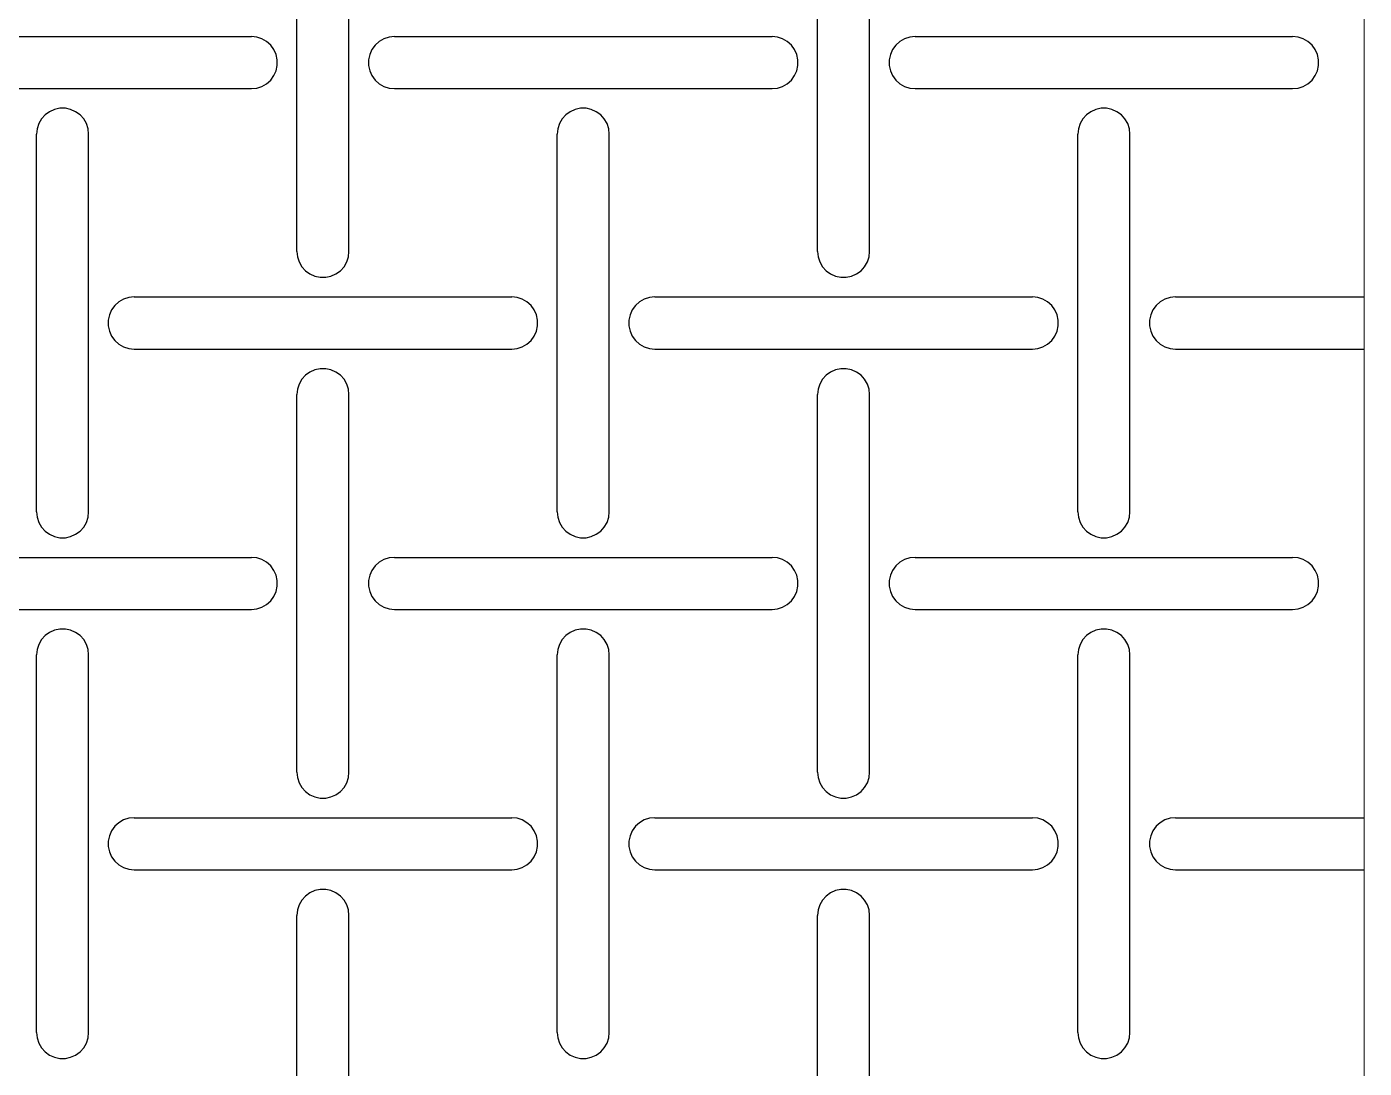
# Model space of a CAD drawing. Header units: metres. Extents: x 0 to 100, y -20 to 320.
# Drawn here: x 48.6 to 100, y 141.4 to 181.4 of the extents above; entities that cross this region are included whole.
import ezdxf

# ---------------------------------------------------------------- set-up
doc = ezdxf.new("R2010")
doc.units = ezdxf.units.M

msp = doc.modelspace()

# ---------------------------------------------------------------- linework, layer by layer
at = {"lineweight": 0}
msp.add_line((100, -20), (100, 320), dxfattribs=at)
for p, q in [((59, 172.75), (59, 187.25)), ((61, 172.75), (61, 187.25)), ((79, 172.75), (79, 187.25)), ((81, 172.75), (81, 187.25)), ((42.75, 181), (57.25, 181)), ((57.458, 180.978), (57.25, 181)), ((57.657, 180.914), (57.458, 180.978)), ((57.838, 180.809), (57.657, 180.914)), ((62.343, 180.914), (62.162, 180.809)), ((62.542, 180.978), (62.343, 180.914)), ((62.75, 181), (62.542, 180.978)), ((62.75, 181), (77.25, 181)), ((77.458, 180.978), (77.25, 181)), ((77.657, 180.914), (77.458, 180.978)), ((77.838, 180.809), (77.657, 180.914)), ((82.343, 180.914), (82.162, 180.809)), ((82.542, 180.978), (82.343, 180.914)), ((82.75, 181), (82.542, 180.978)), ((82.75, 181), (97.25, 181)), ((97.458, 180.978), (97.25, 181)), ((97.657, 180.914), (97.458, 180.978)), ((97.838, 180.809), (97.657, 180.914)), ((57.993, 180.669), (57.838, 180.809)), ((58.116, 180.5), (57.993, 180.669)), ((58.201, 180.309), (58.116, 180.5)), ((61.884, 180.5), (61.799, 180.309)), ((62.007, 180.669), (61.884, 180.5)), ((62.162, 180.809), (62.007, 180.669)), ((77.993, 180.669), (77.838, 180.809)), ((78.116, 180.5), (77.993, 180.669)), ((78.201, 180.309), (78.116, 180.5)), ((81.884, 180.5), (81.799, 180.309)), ((82.007, 180.669), (81.884, 180.5)), ((82.162, 180.809), (82.007, 180.669)), ((97.993, 180.669), (97.838, 180.809)), ((98.116, 180.5), (97.993, 180.669)), ((98.201, 180.309), (98.116, 180.5)), ((58.245, 180.105), (58.201, 180.309)), ((58.201, 179.691), (58.245, 179.895)), ((58.245, 179.895), (58.245, 180.105)), ((61.799, 180.309), (61.755, 180.105)), ((61.755, 180.105), (61.755, 179.895)), ((61.755, 179.895), (61.799, 179.691)), ((78.245, 180.105), (78.201, 180.309)), ((78.201, 179.691), (78.245, 179.895)), ((78.245, 179.895), (78.245, 180.105)), ((81.799, 180.309), (81.755, 180.105)), ((81.755, 180.105), (81.755, 179.895)), ((81.755, 179.895), (81.799, 179.691)), ((98.245, 180.105), (98.201, 180.309)), ((98.201, 179.691), (98.245, 179.895)), ((98.245, 179.895), (98.245, 180.105)), ((57.838, 179.191), (57.993, 179.331)), ((57.993, 179.331), (58.116, 179.5)), ((58.116, 179.5), (58.201, 179.691)), ((61.799, 179.691), (61.884, 179.5)), ((61.884, 179.5), (62.007, 179.331)), ((62.007, 179.331), (62.162, 179.191)), ((77.838, 179.191), (77.993, 179.331)), ((77.993, 179.331), (78.116, 179.5)), ((78.116, 179.5), (78.201, 179.691)), ((81.799, 179.691), (81.884, 179.5)), ((81.884, 179.5), (82.007, 179.331)), ((82.007, 179.331), (82.162, 179.191)), ((97.838, 179.191), (97.993, 179.331)), ((97.993, 179.331), (98.116, 179.5)), ((98.116, 179.5), (98.201, 179.691)), ((42.75, 179), (57.25, 179)), ((57.25, 179), (57.458, 179.022)), ((57.458, 179.022), (57.657, 179.086)), ((57.657, 179.086), (57.838, 179.191)), ((62.162, 179.191), (62.343, 179.086)), ((62.343, 179.086), (62.542, 179.022)), ((62.542, 179.022), (62.75, 179)), ((62.75, 179), (77.25, 179)), ((77.25, 179), (77.458, 179.022)), ((77.458, 179.022), (77.657, 179.086)), ((77.657, 179.086), (77.838, 179.191)), ((82.162, 179.191), (82.343, 179.086)), ((82.343, 179.086), (82.542, 179.022)), ((82.542, 179.022), (82.75, 179)), ((82.75, 179), (97.25, 179)), ((97.25, 179), (97.458, 179.022)), ((97.458, 179.022), (97.657, 179.086)), ((97.657, 179.086), (97.838, 179.191)), ((49.191, 177.838), (49.086, 177.657)), ((49.331, 177.993), (49.191, 177.838)), ((49.5, 178.116), (49.331, 177.993)), ((49.691, 178.201), (49.5, 178.116)), ((49.895, 178.245), (49.691, 178.201)), ((50.105, 178.245), (49.895, 178.245)), ((50.309, 178.201), (50.105, 178.245)), ((50.5, 178.116), (50.309, 178.201)), ((50.669, 177.993), (50.5, 178.116)), ((50.809, 177.838), (50.669, 177.993)), ((50.914, 177.657), (50.809, 177.838)), ((69.191, 177.838), (69.086, 177.657)), ((69.331, 177.993), (69.191, 177.838)), ((69.5, 178.116), (69.331, 177.993)), ((69.691, 178.201), (69.5, 178.116)), ((69.895, 178.245), (69.691, 178.201)), ((70.105, 178.245), (69.895, 178.245)), ((70.309, 178.201), (70.105, 178.245)), ((70.5, 178.116), (70.309, 178.201)), ((70.669, 177.993), (70.5, 178.116)), ((70.809, 177.838), (70.669, 177.993)), ((70.914, 177.657), (70.809, 177.838)), ((89.191, 177.838), (89.086, 177.657)), ((89.331, 177.993), (89.191, 177.838)), ((89.5, 178.116), (89.331, 177.993)), ((89.691, 178.201), (89.5, 178.116)), ((89.895, 178.245), (89.691, 178.201)), ((90.105, 178.245), (89.895, 178.245)), ((90.309, 178.201), (90.105, 178.245)), ((90.5, 178.116), (90.309, 178.201)), ((90.669, 177.993), (90.5, 178.116)), ((90.809, 177.838), (90.669, 177.993)), ((90.914, 177.657), (90.809, 177.838)), ((49.022, 177.458), (49, 177.25)), ((49.086, 177.657), (49.022, 177.458)), ((50.978, 177.458), (50.914, 177.657)), ((51, 177.25), (50.978, 177.458)), ((69.022, 177.458), (69, 177.25)), ((69.086, 177.657), (69.022, 177.458)), ((70.978, 177.458), (70.914, 177.657)), ((71, 177.25), (70.978, 177.458)), ((89.022, 177.458), (89, 177.25)), ((89.086, 177.657), (89.022, 177.458)), ((90.978, 177.458), (90.914, 177.657)), ((91, 177.25), (90.978, 177.458)), ((49, 162.75), (49, 177.25)), ((51, 162.75), (51, 177.25)), ((69, 162.75), (69, 177.25)), ((71, 162.75), (71, 177.25)), ((89, 162.75), (89, 177.25)), ((91, 162.75), (91, 177.25)), ((59, 172.75), (59.022, 172.542)), ((60.978, 172.542), (61, 172.75)), ((79, 172.75), (79.022, 172.542)), ((80.978, 172.542), (81, 172.75)), ((59.022, 172.542), (59.086, 172.343)), ((59.086, 172.343), (59.191, 172.162)), ((59.191, 172.162), (59.331, 172.007)), ((60.669, 172.007), (60.809, 172.162)), ((60.809, 172.162), (60.914, 172.343)), ((60.914, 172.343), (60.978, 172.542)), ((79.022, 172.542), (79.086, 172.343)), ((79.086, 172.343), (79.191, 172.162)), ((79.191, 172.162), (79.331, 172.007)), ((80.669, 172.007), (80.809, 172.162)), ((80.809, 172.162), (80.914, 172.343)), ((80.914, 172.343), (80.978, 172.542)), ((59.331, 172.007), (59.5, 171.884)), ((59.5, 171.884), (59.691, 171.799)), ((59.691, 171.799), (59.895, 171.755)), ((59.895, 171.755), (60.105, 171.755)), ((60.105, 171.755), (60.309, 171.799)), ((60.309, 171.799), (60.5, 171.884)), ((60.5, 171.884), (60.669, 172.007)), ((79.331, 172.007), (79.5, 171.884)), ((79.5, 171.884), (79.691, 171.799)), ((79.691, 171.799), (79.895, 171.755)), ((79.895, 171.755), (80.105, 171.755)), ((80.105, 171.755), (80.309, 171.799)), ((80.309, 171.799), (80.5, 171.884)), ((80.5, 171.884), (80.669, 172.007)), ((52.007, 170.669), (51.884, 170.5)), ((52.162, 170.809), (52.007, 170.669)), ((52.343, 170.914), (52.162, 170.809)), ((52.542, 170.978), (52.343, 170.914)), ((52.75, 171), (52.542, 170.978)), ((52.75, 171), (67.25, 171)), ((67.458, 170.978), (67.25, 171)), ((67.657, 170.914), (67.458, 170.978)), ((67.838, 170.809), (67.657, 170.914)), ((67.993, 170.669), (67.838, 170.809)), ((68.116, 170.5), (67.993, 170.669)), ((72.007, 170.669), (71.884, 170.5)), ((72.162, 170.809), (72.007, 170.669)), ((72.343, 170.914), (72.162, 170.809)), ((72.542, 170.978), (72.343, 170.914)), ((72.75, 171), (72.542, 170.978)), ((72.75, 171), (87.25, 171)), ((87.458, 170.978), (87.25, 171)), ((87.657, 170.914), (87.458, 170.978)), ((87.838, 170.809), (87.657, 170.914)), ((87.993, 170.669), (87.838, 170.809)), ((88.116, 170.5), (87.993, 170.669)), ((92.007, 170.669), (91.884, 170.5)), ((92.162, 170.809), (92.007, 170.669)), ((92.343, 170.914), (92.162, 170.809)), ((92.542, 170.978), (92.343, 170.914)), ((92.75, 171), (92.542, 170.978)), ((92.75, 171), (100, 171)), ((51.799, 170.309), (51.755, 170.105)), ((51.755, 170.105), (51.755, 169.895)), ((51.884, 170.5), (51.799, 170.309)), ((68.201, 170.309), (68.116, 170.5)), ((68.245, 170.105), (68.201, 170.309)), ((68.245, 169.895), (68.245, 170.105)), ((71.799, 170.309), (71.755, 170.105)), ((71.755, 170.105), (71.755, 169.895)), ((71.884, 170.5), (71.799, 170.309)), ((88.201, 170.309), (88.116, 170.5)), ((88.245, 170.105), (88.201, 170.309)), ((88.245, 169.895), (88.245, 170.105)), ((91.799, 170.309), (91.755, 170.105)), ((91.755, 170.105), (91.755, 169.895)), ((91.884, 170.5), (91.799, 170.309)), ((51.755, 169.895), (51.799, 169.691)), ((51.799, 169.691), (51.884, 169.5)), ((68.116, 169.5), (68.201, 169.691)), ((68.201, 169.691), (68.245, 169.895)), ((71.755, 169.895), (71.799, 169.691)), ((71.799, 169.691), (71.884, 169.5)), ((88.116, 169.5), (88.201, 169.691)), ((88.201, 169.691), (88.245, 169.895)), ((91.755, 169.895), (91.799, 169.691)), ((91.799, 169.691), (91.884, 169.5)), ((51.884, 169.5), (52.007, 169.331)), ((52.007, 169.331), (52.162, 169.191)), ((52.162, 169.191), (52.343, 169.086)), ((52.343, 169.086), (52.542, 169.022)), ((67.458, 169.022), (67.657, 169.086)), ((67.657, 169.086), (67.838, 169.191)), ((67.838, 169.191), (67.993, 169.331)), ((67.993, 169.331), (68.116, 169.5)), ((71.884, 169.5), (72.007, 169.331)), ((72.007, 169.331), (72.162, 169.191)), ((72.162, 169.191), (72.343, 169.086)), ((72.343, 169.086), (72.542, 169.022)), ((87.458, 169.022), (87.657, 169.086)), ((87.657, 169.086), (87.838, 169.191)), ((87.838, 169.191), (87.993, 169.331)), ((87.993, 169.331), (88.116, 169.5)), ((91.884, 169.5), (92.007, 169.331)), ((92.007, 169.331), (92.162, 169.191)), ((92.162, 169.191), (92.343, 169.086)), ((92.343, 169.086), (92.542, 169.022)), ((52.542, 169.022), (52.75, 169)), ((52.75, 169), (67.25, 169)), ((67.25, 169), (67.458, 169.022)), ((72.542, 169.022), (72.75, 169)), ((72.75, 169), (87.25, 169)), ((87.25, 169), (87.458, 169.022)), ((92.542, 169.022), (92.75, 169)), ((92.75, 169), (100, 169)), ((59.5, 168.116), (59.331, 167.993)), ((59.691, 168.201), (59.5, 168.116)), ((59.895, 168.245), (59.691, 168.201)), ((60.105, 168.245), (59.895, 168.245)), ((60.309, 168.201), (60.105, 168.245)), ((60.5, 168.116), (60.309, 168.201)), ((60.669, 167.993), (60.5, 168.116)), ((79.5, 168.116), (79.331, 167.993)), ((79.691, 168.201), (79.5, 168.116)), ((79.895, 168.245), (79.691, 168.201)), ((80.105, 168.245), (79.895, 168.245)), ((80.309, 168.201), (80.105, 168.245)), ((80.5, 168.116), (80.309, 168.201)), ((80.669, 167.993), (80.5, 168.116)), ((59.086, 167.657), (59.022, 167.458)), ((59.191, 167.838), (59.086, 167.657)), ((59.331, 167.993), (59.191, 167.838)), ((60.809, 167.838), (60.669, 167.993)), ((60.914, 167.657), (60.809, 167.838)), ((60.978, 167.458), (60.914, 167.657)), ((79.086, 167.657), (79.022, 167.458)), ((79.191, 167.838), (79.086, 167.657)), ((79.331, 167.993), (79.191, 167.838)), ((80.809, 167.838), (80.669, 167.993)), ((80.914, 167.657), (80.809, 167.838)), ((80.978, 167.458), (80.914, 167.657)), ((59.022, 167.458), (59, 167.25)), ((59, 152.75), (59, 167.25)), ((61, 167.25), (60.978, 167.458)), ((61, 152.75), (61, 167.25)), ((79.022, 167.458), (79, 167.25)), ((79, 152.75), (79, 167.25)), ((81, 167.25), (80.978, 167.458)), ((81, 152.75), (81, 167.25)), ((49, 162.75), (49.022, 162.542)), ((49.022, 162.542), (49.086, 162.343)), ((50.914, 162.343), (50.978, 162.542)), ((50.978, 162.542), (51, 162.75)), ((69, 162.75), (69.022, 162.542)), ((69.022, 162.542), (69.086, 162.343)), ((70.914, 162.343), (70.978, 162.542)), ((70.978, 162.542), (71, 162.75)), ((89, 162.75), (89.022, 162.542)), ((89.022, 162.542), (89.086, 162.343)), ((90.914, 162.343), (90.978, 162.542)), ((90.978, 162.542), (91, 162.75)), ((49.086, 162.343), (49.191, 162.162)), ((49.191, 162.162), (49.331, 162.007)), ((49.331, 162.007), (49.5, 161.884)), ((49.5, 161.884), (49.691, 161.799)), ((50.309, 161.799), (50.5, 161.884)), ((50.5, 161.884), (50.669, 162.007)), ((50.669, 162.007), (50.809, 162.162)), ((50.809, 162.162), (50.914, 162.343)), ((69.086, 162.343), (69.191, 162.162)), ((69.191, 162.162), (69.331, 162.007)), ((69.331, 162.007), (69.5, 161.884)), ((69.5, 161.884), (69.691, 161.799)), ((70.309, 161.799), (70.5, 161.884)), ((70.5, 161.884), (70.669, 162.007)), ((70.669, 162.007), (70.809, 162.162)), ((70.809, 162.162), (70.914, 162.343)), ((89.086, 162.343), (89.191, 162.162)), ((89.191, 162.162), (89.331, 162.007)), ((89.331, 162.007), (89.5, 161.884)), ((89.5, 161.884), (89.691, 161.799)), ((90.309, 161.799), (90.5, 161.884)), ((90.5, 161.884), (90.669, 162.007)), ((90.669, 162.007), (90.809, 162.162)), ((90.809, 162.162), (90.914, 162.343)), ((49.691, 161.799), (49.895, 161.755)), ((49.895, 161.755), (50.105, 161.755)), ((50.105, 161.755), (50.309, 161.799)), ((69.691, 161.799), (69.895, 161.755)), ((69.895, 161.755), (70.105, 161.755)), ((70.105, 161.755), (70.309, 161.799)), ((89.691, 161.799), (89.895, 161.755)), ((89.895, 161.755), (90.105, 161.755)), ((90.105, 161.755), (90.309, 161.799)), ((42.75, 161), (57.25, 161)), ((57.458, 160.978), (57.25, 161)), ((57.657, 160.914), (57.458, 160.978)), ((57.838, 160.809), (57.657, 160.914)), ((62.343, 160.914), (62.162, 160.809)), ((62.542, 160.978), (62.343, 160.914)), ((62.75, 161), (62.542, 160.978)), ((62.75, 161), (77.25, 161)), ((77.458, 160.978), (77.25, 161)), ((77.657, 160.914), (77.458, 160.978)), ((77.838, 160.809), (77.657, 160.914)), ((82.343, 160.914), (82.162, 160.809)), ((82.542, 160.978), (82.343, 160.914)), ((82.75, 161), (82.542, 160.978)), ((82.75, 161), (97.25, 161)), ((97.458, 160.978), (97.25, 161)), ((97.657, 160.914), (97.458, 160.978)), ((97.838, 160.809), (97.657, 160.914)), ((57.993, 160.669), (57.838, 160.809)), ((58.116, 160.5), (57.993, 160.669)), ((58.201, 160.309), (58.116, 160.5)), ((58.245, 160.105), (58.201, 160.309)), ((61.799, 160.309), (61.755, 160.105)), ((61.884, 160.5), (61.799, 160.309)), ((62.007, 160.669), (61.884, 160.5)), ((62.162, 160.809), (62.007, 160.669)), ((77.993, 160.669), (77.838, 160.809)), ((78.116, 160.5), (77.993, 160.669)), ((78.201, 160.309), (78.116, 160.5)), ((78.245, 160.105), (78.201, 160.309)), ((81.799, 160.309), (81.755, 160.105)), ((81.884, 160.5), (81.799, 160.309)), ((82.007, 160.669), (81.884, 160.5)), ((82.162, 160.809), (82.007, 160.669)), ((97.993, 160.669), (97.838, 160.809)), ((98.116, 160.5), (97.993, 160.669)), ((98.201, 160.309), (98.116, 160.5)), ((98.245, 160.105), (98.201, 160.309)), ((58.201, 159.691), (58.245, 159.895)), ((58.245, 159.895), (58.245, 160.105)), ((61.755, 160.105), (61.755, 159.895)), ((61.755, 159.895), (61.799, 159.691)), ((78.201, 159.691), (78.245, 159.895)), ((78.245, 159.895), (78.245, 160.105)), ((81.755, 160.105), (81.755, 159.895)), ((81.755, 159.895), (81.799, 159.691)), ((98.201, 159.691), (98.245, 159.895)), ((98.245, 159.895), (98.245, 160.105)), ((57.838, 159.191), (57.993, 159.331)), ((57.993, 159.331), (58.116, 159.5)), ((58.116, 159.5), (58.201, 159.691)), ((61.799, 159.691), (61.884, 159.5)), ((61.884, 159.5), (62.007, 159.331)), ((62.007, 159.331), (62.162, 159.191)), ((77.838, 159.191), (77.993, 159.331)), ((77.993, 159.331), (78.116, 159.5)), ((78.116, 159.5), (78.201, 159.691)), ((81.799, 159.691), (81.884, 159.5)), ((81.884, 159.5), (82.007, 159.331)), ((82.007, 159.331), (82.162, 159.191)), ((97.838, 159.191), (97.993, 159.331)), ((97.993, 159.331), (98.116, 159.5)), ((98.116, 159.5), (98.201, 159.691)), ((42.75, 159), (57.25, 159)), ((57.25, 159), (57.458, 159.022)), ((57.458, 159.022), (57.657, 159.086)), ((57.657, 159.086), (57.838, 159.191)), ((62.162, 159.191), (62.343, 159.086)), ((62.343, 159.086), (62.542, 159.022)), ((62.542, 159.022), (62.75, 159)), ((62.75, 159), (77.25, 159)), ((77.25, 159), (77.458, 159.022)), ((77.458, 159.022), (77.657, 159.086)), ((77.657, 159.086), (77.838, 159.191)), ((82.162, 159.191), (82.343, 159.086)), ((82.343, 159.086), (82.542, 159.022)), ((82.542, 159.022), (82.75, 159)), ((82.75, 159), (97.25, 159)), ((97.25, 159), (97.458, 159.022)), ((97.458, 159.022), (97.657, 159.086)), ((97.657, 159.086), (97.838, 159.191)), ((49.895, 158.245), (49.691, 158.201)), ((50.105, 158.245), (49.895, 158.245)), ((50.309, 158.201), (50.105, 158.245)), ((69.895, 158.245), (69.691, 158.201)), ((70.105, 158.245), (69.895, 158.245)), ((70.309, 158.201), (70.105, 158.245)), ((89.895, 158.245), (89.691, 158.201)), ((90.105, 158.245), (89.895, 158.245)), ((90.309, 158.201), (90.105, 158.245)), ((49.191, 157.838), (49.086, 157.657)), ((49.331, 157.993), (49.191, 157.838)), ((49.5, 158.116), (49.331, 157.993)), ((49.691, 158.201), (49.5, 158.116)), ((50.5, 158.116), (50.309, 158.201)), ((50.669, 157.993), (50.5, 158.116)), ((50.809, 157.838), (50.669, 157.993)), ((50.914, 157.657), (50.809, 157.838)), ((69.191, 157.838), (69.086, 157.657)), ((69.331, 157.993), (69.191, 157.838)), ((69.5, 158.116), (69.331, 157.993)), ((69.691, 158.201), (69.5, 158.116)), ((70.5, 158.116), (70.309, 158.201)), ((70.669, 157.993), (70.5, 158.116)), ((70.809, 157.838), (70.669, 157.993)), ((70.914, 157.657), (70.809, 157.838)), ((89.191, 157.838), (89.086, 157.657)), ((89.331, 157.993), (89.191, 157.838)), ((89.5, 158.116), (89.331, 157.993)), ((89.691, 158.201), (89.5, 158.116)), ((90.5, 158.116), (90.309, 158.201)), ((90.669, 157.993), (90.5, 158.116)), ((90.809, 157.838), (90.669, 157.993)), ((90.914, 157.657), (90.809, 157.838)), ((49.022, 157.458), (49, 157.25)), ((49, 142.75), (49, 157.25)), ((49.086, 157.657), (49.022, 157.458)), ((50.978, 157.458), (50.914, 157.657)), ((51, 157.25), (50.978, 157.458)), ((51, 142.75), (51, 157.25)), ((69.022, 157.458), (69, 157.25)), ((69, 142.75), (69, 157.25)), ((69.086, 157.657), (69.022, 157.458)), ((70.978, 157.458), (70.914, 157.657)), ((71, 157.25), (70.978, 157.458)), ((71, 142.75), (71, 157.25)), ((89.022, 157.458), (89, 157.25)), ((89, 142.75), (89, 157.25)), ((89.086, 157.657), (89.022, 157.458)), ((90.978, 157.458), (90.914, 157.657)), ((91, 157.25), (90.978, 157.458)), ((91, 142.75), (91, 157.25)), ((59, 152.75), (59.022, 152.542)), ((60.978, 152.542), (61, 152.75)), ((79, 152.75), (79.022, 152.542)), ((80.978, 152.542), (81, 152.75)), ((59.022, 152.542), (59.086, 152.343)), ((59.086, 152.343), (59.191, 152.162)), ((59.191, 152.162), (59.331, 152.007)), ((60.669, 152.007), (60.809, 152.162)), ((60.809, 152.162), (60.914, 152.343)), ((60.914, 152.343), (60.978, 152.542)), ((79.022, 152.542), (79.086, 152.343)), ((79.086, 152.343), (79.191, 152.162)), ((79.191, 152.162), (79.331, 152.007)), ((80.669, 152.007), (80.809, 152.162)), ((80.809, 152.162), (80.914, 152.343)), ((80.914, 152.343), (80.978, 152.542)), ((59.331, 152.007), (59.5, 151.884)), ((59.5, 151.884), (59.691, 151.799)), ((59.691, 151.799), (59.895, 151.755)), ((59.895, 151.755), (60.105, 151.755)), ((60.105, 151.755), (60.309, 151.799)), ((60.309, 151.799), (60.5, 151.884)), ((60.5, 151.884), (60.669, 152.007)), ((79.331, 152.007), (79.5, 151.884)), ((79.5, 151.884), (79.691, 151.799)), ((79.691, 151.799), (79.895, 151.755)), ((79.895, 151.755), (80.105, 151.755)), ((80.105, 151.755), (80.309, 151.799)), ((80.309, 151.799), (80.5, 151.884)), ((80.5, 151.884), (80.669, 152.007)), ((52.007, 150.669), (51.884, 150.5)), ((52.162, 150.809), (52.007, 150.669)), ((52.343, 150.914), (52.162, 150.809)), ((52.542, 150.978), (52.343, 150.914)), ((52.75, 151), (52.542, 150.978)), ((52.75, 151), (67.25, 151)), ((67.458, 150.978), (67.25, 151)), ((67.657, 150.914), (67.458, 150.978)), ((67.838, 150.809), (67.657, 150.914)), ((67.993, 150.669), (67.838, 150.809)), ((68.116, 150.5), (67.993, 150.669)), ((72.007, 150.669), (71.884, 150.5)), ((72.162, 150.809), (72.007, 150.669)), ((72.343, 150.914), (72.162, 150.809)), ((72.542, 150.978), (72.343, 150.914)), ((72.75, 151), (72.542, 150.978)), ((72.75, 151), (87.25, 151)), ((87.458, 150.978), (87.25, 151)), ((87.657, 150.914), (87.458, 150.978)), ((87.838, 150.809), (87.657, 150.914)), ((87.993, 150.669), (87.838, 150.809)), ((88.116, 150.5), (87.993, 150.669)), ((92.007, 150.669), (91.884, 150.5)), ((92.162, 150.809), (92.007, 150.669)), ((92.343, 150.914), (92.162, 150.809)), ((92.542, 150.978), (92.343, 150.914)), ((92.75, 151), (92.542, 150.978)), ((92.75, 151), (100, 151)), ((51.799, 150.309), (51.755, 150.105)), ((51.755, 150.105), (51.755, 149.895)), ((51.884, 150.5), (51.799, 150.309)), ((68.201, 150.309), (68.116, 150.5)), ((68.245, 150.105), (68.201, 150.309)), ((68.245, 149.895), (68.245, 150.105)), ((71.799, 150.309), (71.755, 150.105)), ((71.755, 150.105), (71.755, 149.895)), ((71.884, 150.5), (71.799, 150.309)), ((88.201, 150.309), (88.116, 150.5)), ((88.245, 150.105), (88.201, 150.309)), ((88.245, 149.895), (88.245, 150.105)), ((91.799, 150.309), (91.755, 150.105)), ((91.755, 150.105), (91.755, 149.895)), ((91.884, 150.5), (91.799, 150.309)), ((51.755, 149.895), (51.799, 149.691)), ((51.799, 149.691), (51.884, 149.5)), ((68.116, 149.5), (68.201, 149.691)), ((68.201, 149.691), (68.245, 149.895)), ((71.755, 149.895), (71.799, 149.691)), ((71.799, 149.691), (71.884, 149.5)), ((88.116, 149.5), (88.201, 149.691)), ((88.201, 149.691), (88.245, 149.895)), ((91.755, 149.895), (91.799, 149.691)), ((91.799, 149.691), (91.884, 149.5)), ((51.884, 149.5), (52.007, 149.331)), ((52.007, 149.331), (52.162, 149.191)), ((52.162, 149.191), (52.343, 149.086)), ((52.343, 149.086), (52.542, 149.022)), ((52.542, 149.022), (52.75, 149)), ((52.75, 149), (67.25, 149)), ((67.25, 149), (67.458, 149.022)), ((67.458, 149.022), (67.657, 149.086)), ((67.657, 149.086), (67.838, 149.191)), ((67.838, 149.191), (67.993, 149.331)), ((67.993, 149.331), (68.116, 149.5)), ((71.884, 149.5), (72.007, 149.331)), ((72.007, 149.331), (72.162, 149.191)), ((72.162, 149.191), (72.343, 149.086)), ((72.343, 149.086), (72.542, 149.022)), ((72.542, 149.022), (72.75, 149)), ((72.75, 149), (87.25, 149)), ((87.25, 149), (87.458, 149.022)), ((87.458, 149.022), (87.657, 149.086)), ((87.657, 149.086), (87.838, 149.191)), ((87.838, 149.191), (87.993, 149.331)), ((87.993, 149.331), (88.116, 149.5)), ((91.884, 149.5), (92.007, 149.331)), ((92.007, 149.331), (92.162, 149.191)), ((92.162, 149.191), (92.343, 149.086)), ((92.343, 149.086), (92.542, 149.022)), ((92.542, 149.022), (92.75, 149)), ((92.75, 149), (100, 149)), ((59.331, 147.993), (59.191, 147.838)), ((59.5, 148.116), (59.331, 147.993)), ((59.691, 148.201), (59.5, 148.116)), ((59.895, 148.245), (59.691, 148.201)), ((60.105, 148.245), (59.895, 148.245)), ((60.309, 148.201), (60.105, 148.245)), ((60.5, 148.116), (60.309, 148.201)), ((60.669, 147.993), (60.5, 148.116)), ((60.809, 147.838), (60.669, 147.993)), ((79.331, 147.993), (79.191, 147.838)), ((79.5, 148.116), (79.331, 147.993)), ((79.691, 148.201), (79.5, 148.116)), ((79.895, 148.245), (79.691, 148.201)), ((80.105, 148.245), (79.895, 148.245)), ((80.309, 148.201), (80.105, 148.245)), ((80.5, 148.116), (80.309, 148.201)), ((80.669, 147.993), (80.5, 148.116)), ((80.809, 147.838), (80.669, 147.993)), ((59.022, 147.458), (59, 147.25)), ((59.086, 147.657), (59.022, 147.458)), ((59.191, 147.838), (59.086, 147.657)), ((60.914, 147.657), (60.809, 147.838)), ((60.978, 147.458), (60.914, 147.657)), ((61, 147.25), (60.978, 147.458)), ((79.022, 147.458), (79, 147.25)), ((79.086, 147.657), (79.022, 147.458)), ((79.191, 147.838), (79.086, 147.657)), ((80.914, 147.657), (80.809, 147.838)), ((80.978, 147.458), (80.914, 147.657)), ((81, 147.25), (80.978, 147.458)), ((59, 132.75), (59, 147.25)), ((61, 132.75), (61, 147.25)), ((79, 132.75), (79, 147.25)), ((81, 132.75), (81, 147.25)), ((49, 142.75), (49.022, 142.542)), ((49.022, 142.542), (49.086, 142.343)), ((49.086, 142.343), (49.191, 142.162)), ((50.809, 142.162), (50.914, 142.343)), ((50.914, 142.343), (50.978, 142.542)), ((50.978, 142.542), (51, 142.75)), ((69, 142.75), (69.022, 142.542)), ((69.022, 142.542), (69.086, 142.343)), ((69.086, 142.343), (69.191, 142.162)), ((70.809, 142.162), (70.914, 142.343)), ((70.914, 142.343), (70.978, 142.542)), ((70.978, 142.542), (71, 142.75)), ((89, 142.75), (89.022, 142.542)), ((89.022, 142.542), (89.086, 142.343)), ((89.086, 142.343), (89.191, 142.162)), ((90.809, 142.162), (90.914, 142.343)), ((90.914, 142.343), (90.978, 142.542)), ((90.978, 142.542), (91, 142.75)), ((49.191, 142.162), (49.331, 142.007)), ((49.331, 142.007), (49.5, 141.884)), ((49.5, 141.884), (49.691, 141.799)), ((50.309, 141.799), (50.5, 141.884)), ((50.5, 141.884), (50.669, 142.007)), ((50.669, 142.007), (50.809, 142.162)), ((69.191, 142.162), (69.331, 142.007)), ((69.331, 142.007), (69.5, 141.884)), ((69.5, 141.884), (69.691, 141.799)), ((70.309, 141.799), (70.5, 141.884)), ((70.5, 141.884), (70.669, 142.007)), ((70.669, 142.007), (70.809, 142.162)), ((89.191, 142.162), (89.331, 142.007)), ((89.331, 142.007), (89.5, 141.884)), ((89.5, 141.884), (89.691, 141.799)), ((90.309, 141.799), (90.5, 141.884)), ((90.5, 141.884), (90.669, 142.007)), ((90.669, 142.007), (90.809, 142.162)), ((49.691, 141.799), (49.895, 141.755)), ((49.895, 141.755), (50.105, 141.755)), ((50.105, 141.755), (50.309, 141.799)), ((69.691, 141.799), (69.895, 141.755)), ((69.895, 141.755), (70.105, 141.755)), ((70.105, 141.755), (70.309, 141.799)), ((89.691, 141.799), (89.895, 141.755)), ((89.895, 141.755), (90.105, 141.755)), ((90.105, 141.755), (90.309, 141.799))]:
    msp.add_line(p, q)

doc.saveas('drawing.dxf')
